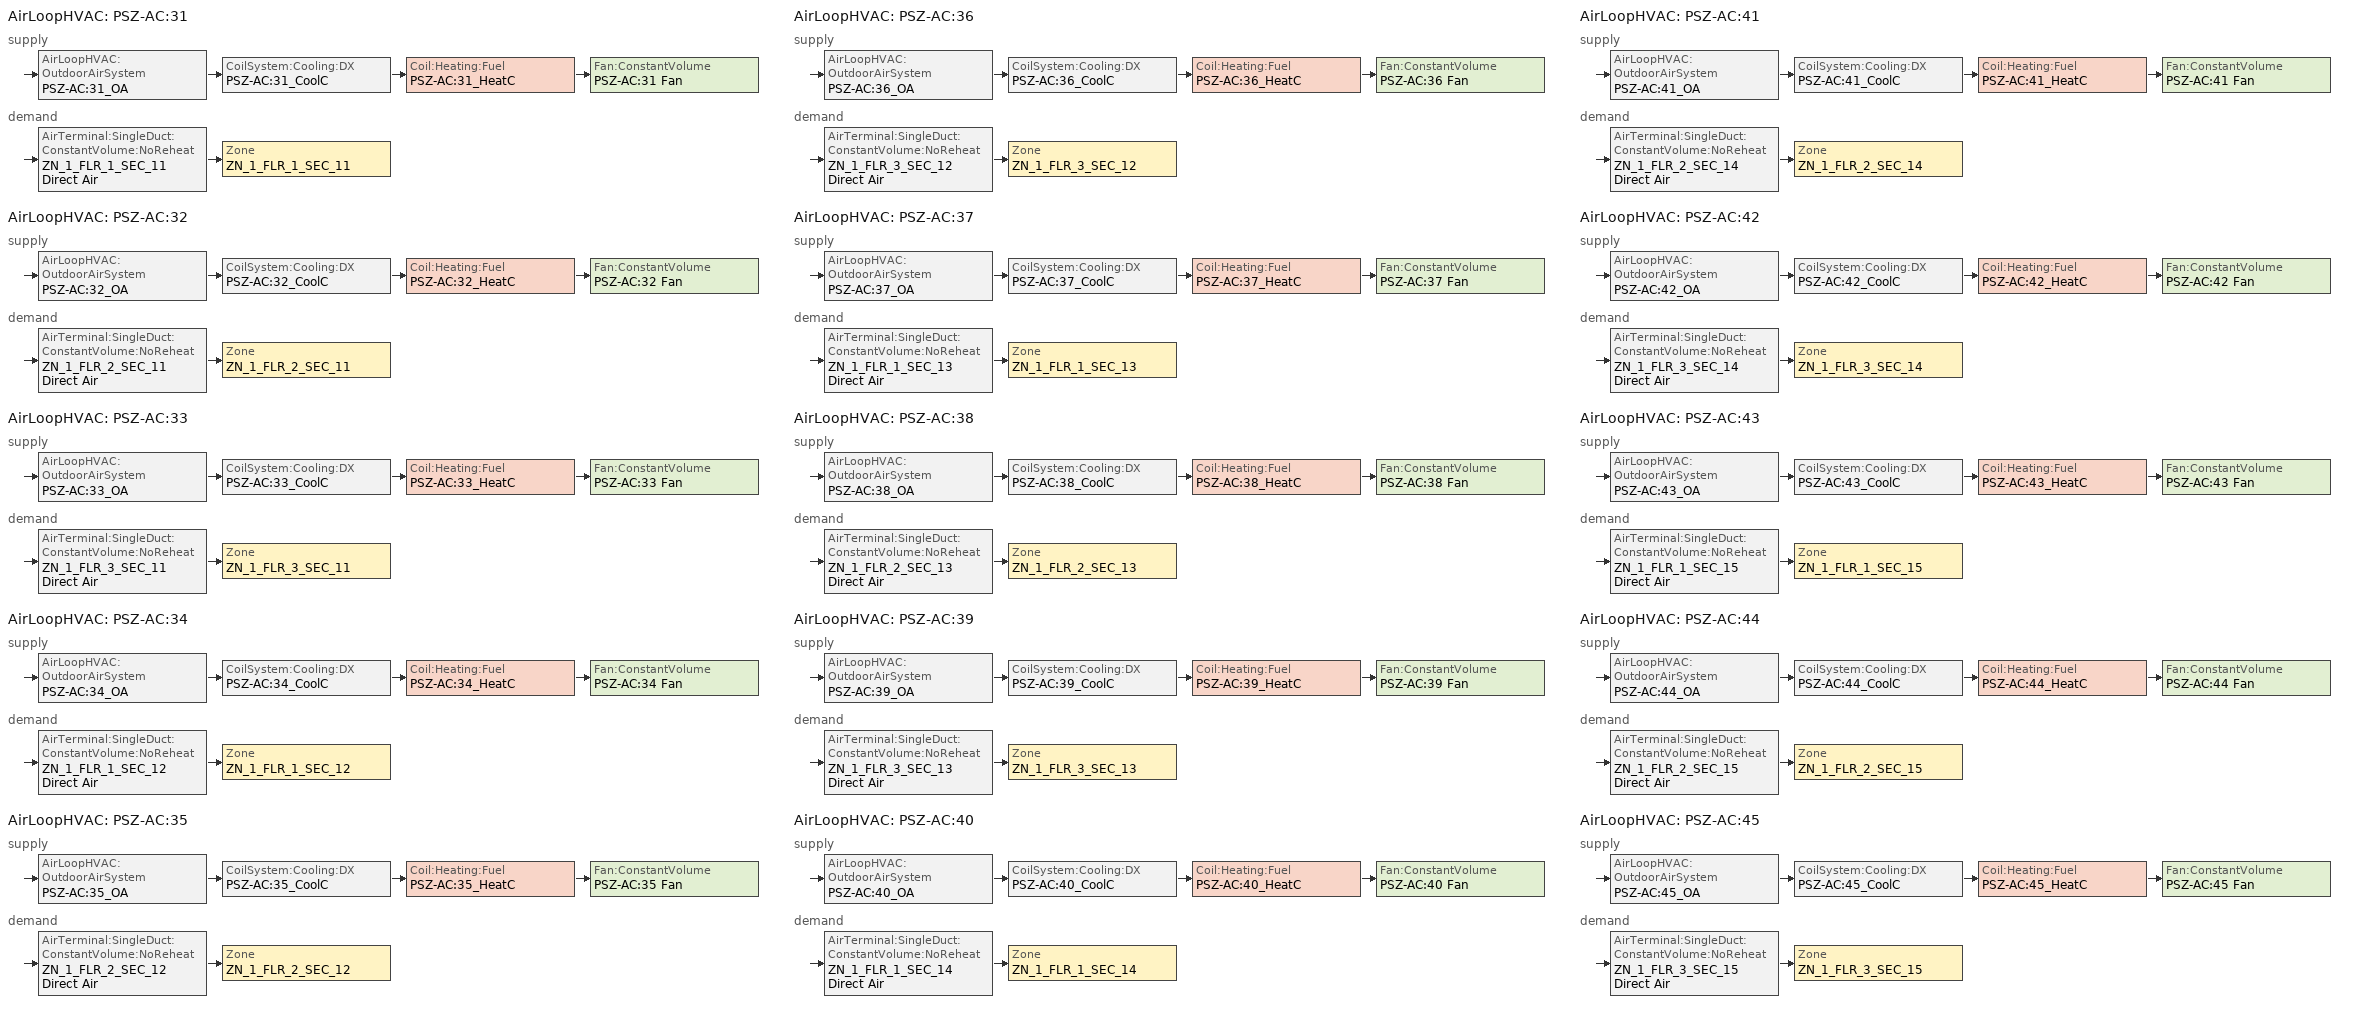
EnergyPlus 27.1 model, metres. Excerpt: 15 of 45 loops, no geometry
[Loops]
AirLoopHVAC 'PSZ-AC:31'
 supply: AirLoopHVAC:OutdoorAirSystem 'PSZ-AC:31_OA' > CoilSystem:Cooling:DX 'PSZ-AC:31_CoolC' > Coil:Heating:Fuel 'PSZ-AC:31_HeatC' > Fan:ConstantVolume 'PSZ-AC:31 Fan'
 demand: AirTerminal:SingleDuct:ConstantVolume:NoReheat 'ZN_1_FLR_1_SEC_11 Direct Air' > Zone 'ZN_1_FLR_1_SEC_11'
AirLoopHVAC 'PSZ-AC:32'
 supply: AirLoopHVAC:OutdoorAirSystem 'PSZ-AC:32_OA' > CoilSystem:Cooling:DX 'PSZ-AC:32_CoolC' > Coil:Heating:Fuel 'PSZ-AC:32_HeatC' > Fan:ConstantVolume 'PSZ-AC:32 Fan'
 demand: AirTerminal:SingleDuct:ConstantVolume:NoReheat 'ZN_1_FLR_2_SEC_11 Direct Air' > Zone 'ZN_1_FLR_2_SEC_11'
AirLoopHVAC 'PSZ-AC:33'
 supply: AirLoopHVAC:OutdoorAirSystem 'PSZ-AC:33_OA' > CoilSystem:Cooling:DX 'PSZ-AC:33_CoolC' > Coil:Heating:Fuel 'PSZ-AC:33_HeatC' > Fan:ConstantVolume 'PSZ-AC:33 Fan'
 demand: AirTerminal:SingleDuct:ConstantVolume:NoReheat 'ZN_1_FLR_3_SEC_11 Direct Air' > Zone 'ZN_1_FLR_3_SEC_11'
AirLoopHVAC 'PSZ-AC:34'
 supply: AirLoopHVAC:OutdoorAirSystem 'PSZ-AC:34_OA' > CoilSystem:Cooling:DX 'PSZ-AC:34_CoolC' > Coil:Heating:Fuel 'PSZ-AC:34_HeatC' > Fan:ConstantVolume 'PSZ-AC:34 Fan'
 demand: AirTerminal:SingleDuct:ConstantVolume:NoReheat 'ZN_1_FLR_1_SEC_12 Direct Air' > Zone 'ZN_1_FLR_1_SEC_12'
AirLoopHVAC 'PSZ-AC:35'
 supply: AirLoopHVAC:OutdoorAirSystem 'PSZ-AC:35_OA' > CoilSystem:Cooling:DX 'PSZ-AC:35_CoolC' > Coil:Heating:Fuel 'PSZ-AC:35_HeatC' > Fan:ConstantVolume 'PSZ-AC:35 Fan'
 demand: AirTerminal:SingleDuct:ConstantVolume:NoReheat 'ZN_1_FLR_2_SEC_12 Direct Air' > Zone 'ZN_1_FLR_2_SEC_12'
AirLoopHVAC 'PSZ-AC:36'
 supply: AirLoopHVAC:OutdoorAirSystem 'PSZ-AC:36_OA' > CoilSystem:Cooling:DX 'PSZ-AC:36_CoolC' > Coil:Heating:Fuel 'PSZ-AC:36_HeatC' > Fan:ConstantVolume 'PSZ-AC:36 Fan'
 demand: AirTerminal:SingleDuct:ConstantVolume:NoReheat 'ZN_1_FLR_3_SEC_12 Direct Air' > Zone 'ZN_1_FLR_3_SEC_12'
AirLoopHVAC 'PSZ-AC:37'
 supply: AirLoopHVAC:OutdoorAirSystem 'PSZ-AC:37_OA' > CoilSystem:Cooling:DX 'PSZ-AC:37_CoolC' > Coil:Heating:Fuel 'PSZ-AC:37_HeatC' > Fan:ConstantVolume 'PSZ-AC:37 Fan'
 demand: AirTerminal:SingleDuct:ConstantVolume:NoReheat 'ZN_1_FLR_1_SEC_13 Direct Air' > Zone 'ZN_1_FLR_1_SEC_13'
AirLoopHVAC 'PSZ-AC:38'
 supply: AirLoopHVAC:OutdoorAirSystem 'PSZ-AC:38_OA' > CoilSystem:Cooling:DX 'PSZ-AC:38_CoolC' > Coil:Heating:Fuel 'PSZ-AC:38_HeatC' > Fan:ConstantVolume 'PSZ-AC:38 Fan'
 demand: AirTerminal:SingleDuct:ConstantVolume:NoReheat 'ZN_1_FLR_2_SEC_13 Direct Air' > Zone 'ZN_1_FLR_2_SEC_13'
AirLoopHVAC 'PSZ-AC:39'
 supply: AirLoopHVAC:OutdoorAirSystem 'PSZ-AC:39_OA' > CoilSystem:Cooling:DX 'PSZ-AC:39_CoolC' > Coil:Heating:Fuel 'PSZ-AC:39_HeatC' > Fan:ConstantVolume 'PSZ-AC:39 Fan'
 demand: AirTerminal:SingleDuct:ConstantVolume:NoReheat 'ZN_1_FLR_3_SEC_13 Direct Air' > Zone 'ZN_1_FLR_3_SEC_13'
AirLoopHVAC 'PSZ-AC:40'
 supply: AirLoopHVAC:OutdoorAirSystem 'PSZ-AC:40_OA' > CoilSystem:Cooling:DX 'PSZ-AC:40_CoolC' > Coil:Heating:Fuel 'PSZ-AC:40_HeatC' > Fan:ConstantVolume 'PSZ-AC:40 Fan'
 demand: AirTerminal:SingleDuct:ConstantVolume:NoReheat 'ZN_1_FLR_1_SEC_14 Direct Air' > Zone 'ZN_1_FLR_1_SEC_14'
AirLoopHVAC 'PSZ-AC:41'
 supply: AirLoopHVAC:OutdoorAirSystem 'PSZ-AC:41_OA' > CoilSystem:Cooling:DX 'PSZ-AC:41_CoolC' > Coil:Heating:Fuel 'PSZ-AC:41_HeatC' > Fan:ConstantVolume 'PSZ-AC:41 Fan'
 demand: AirTerminal:SingleDuct:ConstantVolume:NoReheat 'ZN_1_FLR_2_SEC_14 Direct Air' > Zone 'ZN_1_FLR_2_SEC_14'
AirLoopHVAC 'PSZ-AC:42'
 supply: AirLoopHVAC:OutdoorAirSystem 'PSZ-AC:42_OA' > CoilSystem:Cooling:DX 'PSZ-AC:42_CoolC' > Coil:Heating:Fuel 'PSZ-AC:42_HeatC' > Fan:ConstantVolume 'PSZ-AC:42 Fan'
 demand: AirTerminal:SingleDuct:ConstantVolume:NoReheat 'ZN_1_FLR_3_SEC_14 Direct Air' > Zone 'ZN_1_FLR_3_SEC_14'
AirLoopHVAC 'PSZ-AC:43'
 supply: AirLoopHVAC:OutdoorAirSystem 'PSZ-AC:43_OA' > CoilSystem:Cooling:DX 'PSZ-AC:43_CoolC' > Coil:Heating:Fuel 'PSZ-AC:43_HeatC' > Fan:ConstantVolume 'PSZ-AC:43 Fan'
 demand: AirTerminal:SingleDuct:ConstantVolume:NoReheat 'ZN_1_FLR_1_SEC_15 Direct Air' > Zone 'ZN_1_FLR_1_SEC_15'
AirLoopHVAC 'PSZ-AC:44'
 supply: AirLoopHVAC:OutdoorAirSystem 'PSZ-AC:44_OA' > CoilSystem:Cooling:DX 'PSZ-AC:44_CoolC' > Coil:Heating:Fuel 'PSZ-AC:44_HeatC' > Fan:ConstantVolume 'PSZ-AC:44 Fan'
 demand: AirTerminal:SingleDuct:ConstantVolume:NoReheat 'ZN_1_FLR_2_SEC_15 Direct Air' > Zone 'ZN_1_FLR_2_SEC_15'
AirLoopHVAC 'PSZ-AC:45'
 supply: AirLoopHVAC:OutdoorAirSystem 'PSZ-AC:45_OA' > CoilSystem:Cooling:DX 'PSZ-AC:45_CoolC' > Coil:Heating:Fuel 'PSZ-AC:45_HeatC' > Fan:ConstantVolume 'PSZ-AC:45 Fan'
 demand: AirTerminal:SingleDuct:ConstantVolume:NoReheat 'ZN_1_FLR_3_SEC_15 Direct Air' > Zone 'ZN_1_FLR_3_SEC_15'
[ComponentCost:LineItem]
Name | Line Item Type | Item | Cost per Each {$} | Quantity | Cost per Unit of Output Capacity {$/kW}
Daylighting:ZN_1_FLR_1_SEC_11 | Daylighting:Controls | ZN_1_FLR_1_SEC_11 | 1 | 0
Infiltration:ZN_1_FLR_1_SEC_11 | General | ZN_1_FLR_1_SEC_11 | 1 | 0.0252
People:ZN_1_FLR_1_SEC_11 | General | ZN_1_FLR_1_SEC_11 | 1 | 1.8637
LIGHTING EQUIP:ZN_1_FLR_1_SEC_11 | Lights | ZN_1_FLR_1_SEC_11 |  |  | 1
ELECTRIC EQUIPMENT:ZN_1_FLR_1_SEC_11:MiscPlug | General | ZN_1_FLR_1_SEC_11 | 1 | 0.3746
Daylighting:ZN_1_FLR_2_SEC_11 | Daylighting:Controls | ZN_1_FLR_2_SEC_11 | 1 | 0
Infiltration:ZN_1_FLR_2_SEC_11 | General | ZN_1_FLR_2_SEC_11 | 1 | 0.0252
People:ZN_1_FLR_2_SEC_11 | General | ZN_1_FLR_2_SEC_11 | 1 | 1.8637
LIGHTING EQUIP:ZN_1_FLR_2_SEC_11 | Lights | ZN_1_FLR_2_SEC_11 |  |  | 1
ELECTRIC EQUIPMENT:ZN_1_FLR_2_SEC_11:MiscPlug | General | ZN_1_FLR_2_SEC_11 | 1 | 0.3746
Daylighting:ZN_1_FLR_3_SEC_11 | Daylighting:Controls | ZN_1_FLR_3_SEC_11 | 1 | 0
Infiltration:ZN_1_FLR_3_SEC_11 | General | ZN_1_FLR_3_SEC_11 | 1 | 0.0252
People:ZN_1_FLR_3_SEC_11 | General | ZN_1_FLR_3_SEC_11 | 1 | 1.8637
LIGHTING EQUIP:ZN_1_FLR_3_SEC_11 | Lights | ZN_1_FLR_3_SEC_11 |  |  | 1
ELECTRIC EQUIPMENT:ZN_1_FLR_3_SEC_11:MiscPlug | General | ZN_1_FLR_3_SEC_11 | 1 | 0.3746
Daylighting:ZN_1_FLR_1_SEC_12 | Daylighting:Controls | ZN_1_FLR_1_SEC_12 | 1 | 0
Infiltration:ZN_1_FLR_1_SEC_12 | General | ZN_1_FLR_1_SEC_12 | 1 | 0.0855
People:ZN_1_FLR_1_SEC_12 | General | ZN_1_FLR_1_SEC_12 | 1 | 6.3309
LIGHTING EQUIP:ZN_1_FLR_1_SEC_12 | Lights | ZN_1_FLR_1_SEC_12 |  |  | 1
ELECTRIC EQUIPMENT:ZN_1_FLR_1_SEC_12:MiscPlug | General | ZN_1_FLR_1_SEC_12 | 1 | 1.2727
Daylighting:ZN_1_FLR_2_SEC_12 | Daylighting:Controls | ZN_1_FLR_2_SEC_12 | 1 | 0
Infiltration:ZN_1_FLR_2_SEC_12 | General | ZN_1_FLR_2_SEC_12 | 1 | 0.0855
People:ZN_1_FLR_2_SEC_12 | General | ZN_1_FLR_2_SEC_12 | 1 | 6.3309
LIGHTING EQUIP:ZN_1_FLR_2_SEC_12 | Lights | ZN_1_FLR_2_SEC_12 |  |  | 1
ELECTRIC EQUIPMENT:ZN_1_FLR_2_SEC_12:MiscPlug | General | ZN_1_FLR_2_SEC_12 | 1 | 1.2727
Daylighting:ZN_1_FLR_3_SEC_12 | Daylighting:Controls | ZN_1_FLR_3_SEC_12 | 1 | 0
Infiltration:ZN_1_FLR_3_SEC_12 | General | ZN_1_FLR_3_SEC_12 | 1 | 0.0855
People:ZN_1_FLR_3_SEC_12 | General | ZN_1_FLR_3_SEC_12 | 1 | 6.3309
LIGHTING EQUIP:ZN_1_FLR_3_SEC_12 | Lights | ZN_1_FLR_3_SEC_12 |  |  | 1
ELECTRIC EQUIPMENT:ZN_1_FLR_3_SEC_12:MiscPlug | General | ZN_1_FLR_3_SEC_12 | 1 | 1.2727
Infiltration:ZN_1_FLR_1_SEC_13 | General | ZN_1_FLR_1_SEC_13 | 1 | 0.0954
People:ZN_1_FLR_1_SEC_13 | General | ZN_1_FLR_1_SEC_13 | 1 | 7.0708
LIGHTING EQUIP:ZN_1_FLR_1_SEC_13 | Lights | ZN_1_FLR_1_SEC_13 |  |  | 1
ELECTRIC EQUIPMENT:ZN_1_FLR_1_SEC_13:MiscPlug | General | ZN_1_FLR_1_SEC_13 | 1 | 1.4214
Infiltration:ZN_1_FLR_2_SEC_13 | General | ZN_1_FLR_2_SEC_13 | 1 | 0.0954
People:ZN_1_FLR_2_SEC_13 | General | ZN_1_FLR_2_SEC_13 | 1 | 7.0708
LIGHTING EQUIP:ZN_1_FLR_2_SEC_13 | Lights | ZN_1_FLR_2_SEC_13 |  |  | 1
ELECTRIC EQUIPMENT:ZN_1_FLR_2_SEC_13:MiscPlug | General | ZN_1_FLR_2_SEC_13 | 1 | 1.4214
Infiltration:ZN_1_FLR_3_SEC_13 | General | ZN_1_FLR_3_SEC_13 | 1 | 0.0954
People:ZN_1_FLR_3_SEC_13 | General | ZN_1_FLR_3_SEC_13 | 1 | 7.0708
LIGHTING EQUIP:ZN_1_FLR_3_SEC_13 | Lights | ZN_1_FLR_3_SEC_13 |  |  | 1
ELECTRIC EQUIPMENT:ZN_1_FLR_3_SEC_13:MiscPlug | General | ZN_1_FLR_3_SEC_13 | 1 | 1.4214
Infiltration:ZN_1_FLR_1_SEC_14 | General | ZN_1_FLR_1_SEC_14 | 1 | 0.0087
People:ZN_1_FLR_1_SEC_14 | General | ZN_1_FLR_1_SEC_14 | 1 | 0.6436
LIGHTING EQUIP:ZN_1_FLR_1_SEC_14 | Lights | ZN_1_FLR_1_SEC_14 |  |  | 1
ELECTRIC EQUIPMENT:ZN_1_FLR_1_SEC_14:MiscPlug | General | ZN_1_FLR_1_SEC_14 | 1 | 0.1294
Infiltration:ZN_1_FLR_2_SEC_14 | General | ZN_1_FLR_2_SEC_14 | 1 | 0.0087
People:ZN_1_FLR_2_SEC_14 | General | ZN_1_FLR_2_SEC_14 | 1 | 0.6436
LIGHTING EQUIP:ZN_1_FLR_2_SEC_14 | Lights | ZN_1_FLR_2_SEC_14 |  |  | 1
ELECTRIC EQUIPMENT:ZN_1_FLR_2_SEC_14:MiscPlug | General | ZN_1_FLR_2_SEC_14 | 1 | 0.1294
Infiltration:ZN_1_FLR_3_SEC_14 | General | ZN_1_FLR_3_SEC_14 | 1 | 0.0087
People:ZN_1_FLR_3_SEC_14 | General | ZN_1_FLR_3_SEC_14 | 1 | 0.6436
LIGHTING EQUIP:ZN_1_FLR_3_SEC_14 | Lights | ZN_1_FLR_3_SEC_14 |  |  | 1
ELECTRIC EQUIPMENT:ZN_1_FLR_3_SEC_14:MiscPlug | General | ZN_1_FLR_3_SEC_14 | 1 | 0.1294
Infiltration:ZN_1_FLR_1_SEC_15 | General | ZN_1_FLR_1_SEC_15 | 1 | 0.0954
People:ZN_1_FLR_1_SEC_15 | General | ZN_1_FLR_1_SEC_15 | 1 | 7.0708
LIGHTING EQUIP:ZN_1_FLR_1_SEC_15 | Lights | ZN_1_FLR_1_SEC_15 |  |  | 1
ELECTRIC EQUIPMENT:ZN_1_FLR_1_SEC_15:MiscPlug | General | ZN_1_FLR_1_SEC_15 | 1 | 1.4214
Infiltration:ZN_1_FLR_2_SEC_15 | General | ZN_1_FLR_2_SEC_15 | 1 | 0.0954
People:ZN_1_FLR_2_SEC_15 | General | ZN_1_FLR_2_SEC_15 | 1 | 7.0708
LIGHTING EQUIP:ZN_1_FLR_2_SEC_15 | Lights | ZN_1_FLR_2_SEC_15 |  |  | 1
ELECTRIC EQUIPMENT:ZN_1_FLR_2_SEC_15:MiscPlug | General | ZN_1_FLR_2_SEC_15 | 1 | 1.4214
Infiltration:ZN_1_FLR_3_SEC_15 | General | ZN_1_FLR_3_SEC_15 | 1 | 0.0954
People:ZN_1_FLR_3_SEC_15 | General | ZN_1_FLR_3_SEC_15 | 1 | 7.0708
LIGHTING EQUIP:ZN_1_FLR_3_SEC_15 | Lights | ZN_1_FLR_3_SEC_15 |  |  | 1
ELECTRIC EQUIPMENT:ZN_1_FLR_3_SEC_15:MiscPlug | General | ZN_1_FLR_3_SEC_15 | 1 | 1.4214
[Sizing:Zone] Zone Cooling Design Supply Air Temperature Input Method=SupplyAirTemperature; Zone Cooling Design Supply Air Temperature {C}=14; Zone Heating Design Supply Air Temperature Input Method=SupplyAirTemperature; Zone Heating Design Supply Air Temperature {C}=40; Zone Cooling Design Supply Air Humidity Ratio {kgWater/kgDryAir}=0.0085; Zone Heating Design Supply Air Humidity Ratio {kgWater/kgDryAir}=0.008; Zone Heating Sizing Factor=0; Zone Cooling Sizing Factor=0; Cooling Design Air Flow Method=DesignDay; Cooling Design Air Flow Rate {m3/s}=0; Cooling Minimum Air Flow {m3/s}=0; Cooling Minimum Air Flow Fraction=0; Heating Design Air Flow Method=DesignDay; Heating Design Air Flow Rate {m3/s}=0
Name | Design Specification Outdoor Air Object
ZN_1_FLR_1_SEC_11 | SZ DSOA ZN_1_FLR_1_SEC_11
ZN_1_FLR_2_SEC_11 | SZ DSOA ZN_1_FLR_2_SEC_11
ZN_1_FLR_3_SEC_11 | SZ DSOA ZN_1_FLR_3_SEC_11
ZN_1_FLR_1_SEC_12 | SZ DSOA ZN_1_FLR_1_SEC_12
ZN_1_FLR_2_SEC_12 | SZ DSOA ZN_1_FLR_2_SEC_12
ZN_1_FLR_3_SEC_12 | SZ DSOA ZN_1_FLR_3_SEC_12
ZN_1_FLR_1_SEC_13 | SZ DSOA ZN_1_FLR_1_SEC_13
ZN_1_FLR_2_SEC_13 | SZ DSOA ZN_1_FLR_2_SEC_13
ZN_1_FLR_3_SEC_13 | SZ DSOA ZN_1_FLR_3_SEC_13
ZN_1_FLR_1_SEC_14 | SZ DSOA ZN_1_FLR_1_SEC_14
ZN_1_FLR_2_SEC_14 | SZ DSOA ZN_1_FLR_2_SEC_14
ZN_1_FLR_3_SEC_14 | SZ DSOA ZN_1_FLR_3_SEC_14
ZN_1_FLR_1_SEC_15 | SZ DSOA ZN_1_FLR_1_SEC_15
ZN_1_FLR_2_SEC_15 | SZ DSOA ZN_1_FLR_2_SEC_15
ZN_1_FLR_3_SEC_15 | SZ DSOA ZN_1_FLR_3_SEC_15
[DesignSpecification:OutdoorAir] Outdoor Air Method=Flow/Zone; Outdoor Air Flow per Zone Floor Area {m3/s-m2}=0
Name | Outdoor Air Flow per Zone {m3/s}
SZ DSOA ZN_1_FLR_1_SEC_11; SZ DSOA ZN_1_FLR_2_SEC_11; SZ DSOA ZN_1_FLR_3_SEC_11 | 0.0186979
SZ DSOA ZN_1_FLR_1_SEC_12; SZ DSOA ZN_1_FLR_2_SEC_12; SZ DSOA ZN_1_FLR_3_SEC_12 | 0.0635154
SZ DSOA ZN_1_FLR_1_SEC_13; SZ DSOA ZN_1_FLR_2_SEC_13; SZ DSOA ZN_1_FLR_3_SEC_13; SZ DSOA ZN_1_FLR_1_SEC_15; SZ DSOA ZN_1_FLR_2_SEC_15; SZ DSOA ZN_1_FLR_3_SEC_15 | 0.070939
SZ DSOA ZN_1_FLR_1_SEC_14; SZ DSOA ZN_1_FLR_2_SEC_14; SZ DSOA ZN_1_FLR_3_SEC_14 | 0.00645702
[ZoneControl:Thermostat] Control Type Schedule=Dual Zone Control Type Sched
Name | Zone or ZoneList | Control 1
ZN_1_FLR_1_SEC_11 Thermostat | ZN_1_FLR_1_SEC_11 | ZN_1_FLR_1_SEC_11 DualSPSched
ZN_1_FLR_2_SEC_11 Thermostat | ZN_1_FLR_2_SEC_11 | ZN_1_FLR_2_SEC_11 DualSPSched
ZN_1_FLR_3_SEC_11 Thermostat | ZN_1_FLR_3_SEC_11 | ZN_1_FLR_3_SEC_11 DualSPSched
ZN_1_FLR_1_SEC_12 Thermostat | ZN_1_FLR_1_SEC_12 | ZN_1_FLR_1_SEC_12 DualSPSched
ZN_1_FLR_2_SEC_12 Thermostat | ZN_1_FLR_2_SEC_12 | ZN_1_FLR_2_SEC_12 DualSPSched
ZN_1_FLR_3_SEC_12 Thermostat | ZN_1_FLR_3_SEC_12 | ZN_1_FLR_3_SEC_12 DualSPSched
ZN_1_FLR_1_SEC_13 Thermostat | ZN_1_FLR_1_SEC_13 | ZN_1_FLR_1_SEC_13 DualSPSched
ZN_1_FLR_2_SEC_13 Thermostat | ZN_1_FLR_2_SEC_13 | ZN_1_FLR_2_SEC_13 DualSPSched
ZN_1_FLR_3_SEC_13 Thermostat | ZN_1_FLR_3_SEC_13 | ZN_1_FLR_3_SEC_13 DualSPSched
ZN_1_FLR_1_SEC_14 Thermostat | ZN_1_FLR_1_SEC_14 | ZN_1_FLR_1_SEC_14 DualSPSched
ZN_1_FLR_2_SEC_14 Thermostat | ZN_1_FLR_2_SEC_14 | ZN_1_FLR_2_SEC_14 DualSPSched
ZN_1_FLR_3_SEC_14 Thermostat | ZN_1_FLR_3_SEC_14 | ZN_1_FLR_3_SEC_14 DualSPSched
ZN_1_FLR_1_SEC_15 Thermostat | ZN_1_FLR_1_SEC_15 | ZN_1_FLR_1_SEC_15 DualSPSched
ZN_1_FLR_2_SEC_15 Thermostat | ZN_1_FLR_2_SEC_15 | ZN_1_FLR_2_SEC_15 DualSPSched
ZN_1_FLR_3_SEC_15 Thermostat | ZN_1_FLR_3_SEC_15 | ZN_1_FLR_3_SEC_15 DualSPSched
[ThermostatSetpoint:DualSetpoint] Heating Setpoint Temperature Schedule=HtgSetP_Sch; Cooling Setpoint Temperature Schedule=ClgSetP_Sch
ZN_1_FLR_1_SEC_11 DualSPSched; ZN_1_FLR_2_SEC_11 DualSPSched; ZN_1_FLR_3_SEC_11 DualSPSched; ZN_1_FLR_1_SEC_12 DualSPSched; ZN_1_FLR_2_SEC_12 DualSPSched; ZN_1_FLR_3_SEC_12 DualSPSched; ZN_1_FLR_1_SEC_13 DualSPSched; ZN_1_FLR_2_SEC_13 DualSPSched; ZN_1_FLR_3_SEC_13 DualSPSched; ZN_1_FLR_1_SEC_14 DualSPSched; ZN_1_FLR_2_SEC_14 DualSPSched; ZN_1_FLR_3_SEC_14 DualSPSched; ZN_1_FLR_1_SEC_15 DualSPSched; ZN_1_FLR_2_SEC_15 DualSPSched; ZN_1_FLR_3_SEC_15 DualSPSched
[Zone equipment]
ZN_1_FLR_1_SEC_11: ZN_1_FLR_1_SEC_11 Direct Air
ZN_1_FLR_2_SEC_11: ZN_1_FLR_2_SEC_11 Direct Air
ZN_1_FLR_3_SEC_11: ZN_1_FLR_3_SEC_11 Direct Air
ZN_1_FLR_1_SEC_12: ZN_1_FLR_1_SEC_12 Direct Air
ZN_1_FLR_2_SEC_12: ZN_1_FLR_2_SEC_12 Direct Air
ZN_1_FLR_3_SEC_12: ZN_1_FLR_3_SEC_12 Direct Air
ZN_1_FLR_1_SEC_13: ZN_1_FLR_1_SEC_13 Direct Air
ZN_1_FLR_2_SEC_13: ZN_1_FLR_2_SEC_13 Direct Air
ZN_1_FLR_3_SEC_13: ZN_1_FLR_3_SEC_13 Direct Air
ZN_1_FLR_1_SEC_14: ZN_1_FLR_1_SEC_14 Direct Air
ZN_1_FLR_2_SEC_14: ZN_1_FLR_2_SEC_14 Direct Air
ZN_1_FLR_3_SEC_14: ZN_1_FLR_3_SEC_14 Direct Air
ZN_1_FLR_1_SEC_15: ZN_1_FLR_1_SEC_15 Direct Air
ZN_1_FLR_2_SEC_15: ZN_1_FLR_2_SEC_15 Direct Air
ZN_1_FLR_3_SEC_15: ZN_1_FLR_3_SEC_15 Direct Air
[AirTerminal:SingleDuct:ConstantVolume:NoReheat] Availability Schedule=ALWAYS_ON; Maximum Air Flow Rate {m3/s}=AUTOSIZE
ZN_1_FLR_1_SEC_11 Direct Air; ZN_1_FLR_2_SEC_11 Direct Air; ZN_1_FLR_3_SEC_11 Direct Air; ZN_1_FLR_1_SEC_12 Direct Air; ZN_1_FLR_2_SEC_12 Direct Air; ZN_1_FLR_3_SEC_12 Direct Air; ZN_1_FLR_1_SEC_13 Direct Air; ZN_1_FLR_2_SEC_13 Direct Air; ZN_1_FLR_3_SEC_13 Direct Air; ZN_1_FLR_1_SEC_14 Direct Air; ZN_1_FLR_2_SEC_14 Direct Air; ZN_1_FLR_3_SEC_14 Direct Air; ZN_1_FLR_1_SEC_15 Direct Air; ZN_1_FLR_2_SEC_15 Direct Air; ZN_1_FLR_3_SEC_15 Direct Air
[SetpointManager:SingleZone:Reheat] Control Variable=Temperature; Minimum Supply Air Temperature {C}=13; Maximum Supply Air Temperature {C}=40
Name | Control Zone | Setpoint Node or NodeList
SupAirTemp MngrZN_1_FLR_1_SEC_11 | ZN_1_FLR_1_SEC_11 | PSZ-AC:31 Supply Equipment Outlet Node
SupAirTemp MngrZN_1_FLR_2_SEC_11 | ZN_1_FLR_2_SEC_11 | PSZ-AC:32 Supply Equipment Outlet Node
SupAirTemp MngrZN_1_FLR_3_SEC_11 | ZN_1_FLR_3_SEC_11 | PSZ-AC:33 Supply Equipment Outlet Node
SupAirTemp MngrZN_1_FLR_1_SEC_12 | ZN_1_FLR_1_SEC_12 | PSZ-AC:34 Supply Equipment Outlet Node
SupAirTemp MngrZN_1_FLR_2_SEC_12 | ZN_1_FLR_2_SEC_12 | PSZ-AC:35 Supply Equipment Outlet Node
SupAirTemp MngrZN_1_FLR_3_SEC_12 | ZN_1_FLR_3_SEC_12 | PSZ-AC:36 Supply Equipment Outlet Node
SupAirTemp MngrZN_1_FLR_1_SEC_13 | ZN_1_FLR_1_SEC_13 | PSZ-AC:37 Supply Equipment Outlet Node
SupAirTemp MngrZN_1_FLR_2_SEC_13 | ZN_1_FLR_2_SEC_13 | PSZ-AC:38 Supply Equipment Outlet Node
SupAirTemp MngrZN_1_FLR_3_SEC_13 | ZN_1_FLR_3_SEC_13 | PSZ-AC:39 Supply Equipment Outlet Node
SupAirTemp MngrZN_1_FLR_1_SEC_14 | ZN_1_FLR_1_SEC_14 | PSZ-AC:40 Supply Equipment Outlet Node
SupAirTemp MngrZN_1_FLR_2_SEC_14 | ZN_1_FLR_2_SEC_14 | PSZ-AC:41 Supply Equipment Outlet Node
SupAirTemp MngrZN_1_FLR_3_SEC_14 | ZN_1_FLR_3_SEC_14 | PSZ-AC:42 Supply Equipment Outlet Node
SupAirTemp MngrZN_1_FLR_1_SEC_15 | ZN_1_FLR_1_SEC_15 | PSZ-AC:43 Supply Equipment Outlet Node
SupAirTemp MngrZN_1_FLR_2_SEC_15 | ZN_1_FLR_2_SEC_15 | PSZ-AC:44 Supply Equipment Outlet Node
SupAirTemp MngrZN_1_FLR_3_SEC_15 | ZN_1_FLR_3_SEC_15 | PSZ-AC:45 Supply Equipment Outlet Node
[AirLoopHVAC] Design Supply Air Flow Rate {m3/s}=AUTOSIZE
PSZ-AC:31; PSZ-AC:32; PSZ-AC:33; PSZ-AC:34; PSZ-AC:35; PSZ-AC:36; PSZ-AC:37; PSZ-AC:38; PSZ-AC:39; PSZ-AC:40; PSZ-AC:41; PSZ-AC:42; PSZ-AC:43; PSZ-AC:44; PSZ-AC:45
[SetpointManager:MixedAir] Control Variable=Temperature
Name | Setpoint Node or NodeList
PSZ-AC:31_CoolC SAT Manager | PSZ-AC:31_CoolC-PSZ-AC:31_HeatCNode
PSZ-AC:31_HeatC MixedAir Manager | PSZ-AC:31_HeatC-PSZ-AC:31 FanNode
PSZ-AC:31_OAMixed Air Temp Manager | PSZ-AC:31_OA-PSZ-AC:31_CoolCNode
PSZ-AC:32_CoolC SAT Manager | PSZ-AC:32_CoolC-PSZ-AC:32_HeatCNode
PSZ-AC:32_HeatC MixedAir Manager | PSZ-AC:32_HeatC-PSZ-AC:32 FanNode
PSZ-AC:32_OAMixed Air Temp Manager | PSZ-AC:32_OA-PSZ-AC:32_CoolCNode
PSZ-AC:33_CoolC SAT Manager | PSZ-AC:33_CoolC-PSZ-AC:33_HeatCNode
PSZ-AC:33_HeatC MixedAir Manager | PSZ-AC:33_HeatC-PSZ-AC:33 FanNode
PSZ-AC:33_OAMixed Air Temp Manager | PSZ-AC:33_OA-PSZ-AC:33_CoolCNode
PSZ-AC:34_CoolC SAT Manager | PSZ-AC:34_CoolC-PSZ-AC:34_HeatCNode
PSZ-AC:34_HeatC MixedAir Manager | PSZ-AC:34_HeatC-PSZ-AC:34 FanNode
PSZ-AC:34_OAMixed Air Temp Manager | PSZ-AC:34_OA-PSZ-AC:34_CoolCNode
PSZ-AC:35_CoolC SAT Manager | PSZ-AC:35_CoolC-PSZ-AC:35_HeatCNode
PSZ-AC:35_HeatC MixedAir Manager | PSZ-AC:35_HeatC-PSZ-AC:35 FanNode
PSZ-AC:35_OAMixed Air Temp Manager | PSZ-AC:35_OA-PSZ-AC:35_CoolCNode
PSZ-AC:36_CoolC SAT Manager | PSZ-AC:36_CoolC-PSZ-AC:36_HeatCNode
PSZ-AC:36_HeatC MixedAir Manager | PSZ-AC:36_HeatC-PSZ-AC:36 FanNode
PSZ-AC:36_OAMixed Air Temp Manager | PSZ-AC:36_OA-PSZ-AC:36_CoolCNode
PSZ-AC:37_CoolC SAT Manager | PSZ-AC:37_CoolC-PSZ-AC:37_HeatCNode
PSZ-AC:37_HeatC MixedAir Manager | PSZ-AC:37_HeatC-PSZ-AC:37 FanNode
PSZ-AC:37_OAMixed Air Temp Manager | PSZ-AC:37_OA-PSZ-AC:37_CoolCNode
PSZ-AC:38_CoolC SAT Manager | PSZ-AC:38_CoolC-PSZ-AC:38_HeatCNode
PSZ-AC:38_HeatC MixedAir Manager | PSZ-AC:38_HeatC-PSZ-AC:38 FanNode
PSZ-AC:38_OAMixed Air Temp Manager | PSZ-AC:38_OA-PSZ-AC:38_CoolCNode
PSZ-AC:39_CoolC SAT Manager | PSZ-AC:39_CoolC-PSZ-AC:39_HeatCNode
PSZ-AC:39_HeatC MixedAir Manager | PSZ-AC:39_HeatC-PSZ-AC:39 FanNode
PSZ-AC:39_OAMixed Air Temp Manager | PSZ-AC:39_OA-PSZ-AC:39_CoolCNode
PSZ-AC:40_CoolC SAT Manager | PSZ-AC:40_CoolC-PSZ-AC:40_HeatCNode
PSZ-AC:40_HeatC MixedAir Manager | PSZ-AC:40_HeatC-PSZ-AC:40 FanNode
PSZ-AC:40_OAMixed Air Temp Manager | PSZ-AC:40_OA-PSZ-AC:40_CoolCNode
PSZ-AC:41_CoolC SAT Manager | PSZ-AC:41_CoolC-PSZ-AC:41_HeatCNode
PSZ-AC:41_HeatC MixedAir Manager | PSZ-AC:41_HeatC-PSZ-AC:41 FanNode
PSZ-AC:41_OAMixed Air Temp Manager | PSZ-AC:41_OA-PSZ-AC:41_CoolCNode
PSZ-AC:42_CoolC SAT Manager | PSZ-AC:42_CoolC-PSZ-AC:42_HeatCNode
PSZ-AC:42_HeatC MixedAir Manager | PSZ-AC:42_HeatC-PSZ-AC:42 FanNode
PSZ-AC:42_OAMixed Air Temp Manager | PSZ-AC:42_OA-PSZ-AC:42_CoolCNode
PSZ-AC:43_CoolC SAT Manager | PSZ-AC:43_CoolC-PSZ-AC:43_HeatCNode
PSZ-AC:43_HeatC MixedAir Manager | PSZ-AC:43_HeatC-PSZ-AC:43 FanNode
PSZ-AC:43_OAMixed Air Temp Manager | PSZ-AC:43_OA-PSZ-AC:43_CoolCNode
PSZ-AC:44_CoolC SAT Manager | PSZ-AC:44_CoolC-PSZ-AC:44_HeatCNode
PSZ-AC:44_HeatC MixedAir Manager | PSZ-AC:44_HeatC-PSZ-AC:44 FanNode
PSZ-AC:44_OAMixed Air Temp Manager | PSZ-AC:44_OA-PSZ-AC:44_CoolCNode
PSZ-AC:45_CoolC SAT Manager | PSZ-AC:45_CoolC-PSZ-AC:45_HeatCNode
PSZ-AC:45_HeatC MixedAir Manager | PSZ-AC:45_HeatC-PSZ-AC:45 FanNode
PSZ-AC:45_OAMixed Air Temp Manager | PSZ-AC:45_OA-PSZ-AC:45_CoolCNode
[Sizing:System] Type of Load to Size On=Sensible; Design Outdoor Air Flow Rate {m3/s}=AUTOSIZE; Central Heating Maximum System Air Flow Ratio=1; Preheat Design Temperature {C}=7; Preheat Design Humidity Ratio {kgWater/kgDryAir}=0.008; Precool Design Temperature {C}=12.8; Precool Design Humidity Ratio {kgWater/kgDryAir}=0.008; Central Cooling Design Supply Air Temperature {C}=12.8; Central Heating Design Supply Air Temperature {C}=40; Type of Zone Sum to Use=NonCoincident; 100% Outdoor Air in Cooling=No; 100% Outdoor Air in Heating=No; Central Cooling Design Supply Air Humidity Ratio {kgWater/kgDryAir}=0.0085; Central Heating Design Supply Air Humidity Ratio {kgWater/kgDryAir}=0.008; Cooling Supply Air Flow Rate Method=DesignDay; Cooling Supply Air Flow Rate {m3/s}=0; Heating Supply Air Flow Rate Method=DesignDay; Heating Supply Air Flow Rate {m3/s}=0; System Outdoor Air Method=ZoneSum; Zone Maximum Outdoor Air Fraction=1; Cooling Design Capacity Method=CoolingDesignCapacity; Cooling Design Capacity {W}=autosize; Heating Design Capacity Method=HeatingDesignCapacity; Heating Design Capacity {W}=autosize; Central Cooling Capacity Control Method=OnOff
PSZ-AC:31; PSZ-AC:32; PSZ-AC:33; PSZ-AC:34; PSZ-AC:35; PSZ-AC:36; PSZ-AC:37; PSZ-AC:38; PSZ-AC:39; PSZ-AC:40; PSZ-AC:41; PSZ-AC:42; PSZ-AC:43; PSZ-AC:44; PSZ-AC:45
[Controller:OutdoorAir] Minimum Outdoor Air Flow Rate {m3/s}=AUTOSIZE; Maximum Outdoor Air Flow Rate {m3/s}=AUTOSIZE; Economizer Control Type=FixedDryBulb; Economizer Control Action Type=ModulateFlow; Economizer Maximum Limit Dry-Bulb Temperature {C}=19; Economizer Maximum Limit Enthalpy {J/kg}=32000; Economizer Minimum Limit Dry-Bulb Temperature {C}=0; Lockout Type=NoLockout; Minimum Limit Type=FixedMinimum; Minimum Outdoor Air Schedule=MinOA_MotorizedDamper_Sched
PSZ-AC:31_OA_Controller; PSZ-AC:32_OA_Controller; PSZ-AC:33_OA_Controller; PSZ-AC:34_OA_Controller; PSZ-AC:35_OA_Controller; PSZ-AC:36_OA_Controller; PSZ-AC:37_OA_Controller; PSZ-AC:38_OA_Controller; PSZ-AC:39_OA_Controller; PSZ-AC:40_OA_Controller; PSZ-AC:41_OA_Controller; PSZ-AC:42_OA_Controller; PSZ-AC:43_OA_Controller; PSZ-AC:44_OA_Controller; PSZ-AC:45_OA_Controller
[CoilSystem:Cooling:DX] Availability Schedule=ALWAYS_ON
Name | Cooling Coil
PSZ-AC:31_CoolC | PSZ-AC:31_CoolC DXCoil
PSZ-AC:32_CoolC | PSZ-AC:32_CoolC DXCoil
PSZ-AC:33_CoolC | PSZ-AC:33_CoolC DXCoil
PSZ-AC:34_CoolC | PSZ-AC:34_CoolC DXCoil
PSZ-AC:35_CoolC | PSZ-AC:35_CoolC DXCoil
PSZ-AC:36_CoolC | PSZ-AC:36_CoolC DXCoil
PSZ-AC:37_CoolC | PSZ-AC:37_CoolC DXCoil
PSZ-AC:38_CoolC | PSZ-AC:38_CoolC DXCoil
PSZ-AC:39_CoolC | PSZ-AC:39_CoolC DXCoil
PSZ-AC:40_CoolC | PSZ-AC:40_CoolC DXCoil
PSZ-AC:41_CoolC | PSZ-AC:41_CoolC DXCoil
PSZ-AC:42_CoolC | PSZ-AC:42_CoolC DXCoil
PSZ-AC:43_CoolC | PSZ-AC:43_CoolC DXCoil
PSZ-AC:44_CoolC | PSZ-AC:44_CoolC DXCoil
PSZ-AC:45_CoolC | PSZ-AC:45_CoolC DXCoil
[Coil:Cooling:DX:SingleSpeed] Availability Schedule=ALWAYS_ON; Gross Rated Total Cooling Capacity {W}=AUTOSIZE; Gross Rated Sensible Heat Ratio=AUTOSIZE; Gross Rated Cooling COP {W/W}=3; Rated Air Flow Rate {m3/s}=AUTOSIZE; 2023 Rated Evaporator Fan Power Per Volume Flow Rate {W/(m3/s)}=934.4
Name | Total Cooling Capacity Function of Temperature Curve | Total Cooling Capacity Function of Flow Fraction Curve | Energy Input Ratio Function of Temperature Curve | Energy Input Ratio Function of Flow Fraction Curve | Part Load Fraction Correlation Curve
PSZ-AC:31_CoolC DXCoil | PSZ-AC:31_CoolCCarrier48TM014_12tons_CapFT | PSZ-AC:31_CoolCCarrier48TM014_12tons_FFF | PSZ-AC:31_CoolCCarrier48TM014_12tons_EIRFT | PSZ-AC:31_CoolCCarrier48TM014_12tons_EIRFFF | PSZ-AC:31_CoolCIEA_HVAC_BESTEST_9ton-PLR
PSZ-AC:32_CoolC DXCoil | PSZ-AC:32_CoolCCarrier48TM014_12tons_CapFT | PSZ-AC:32_CoolCCarrier48TM014_12tons_FFF | PSZ-AC:32_CoolCCarrier48TM014_12tons_EIRFT | PSZ-AC:32_CoolCCarrier48TM014_12tons_EIRFFF | PSZ-AC:32_CoolCIEA_HVAC_BESTEST_9ton-PLR
PSZ-AC:33_CoolC DXCoil | PSZ-AC:33_CoolCCarrier48TM014_12tons_CapFT | PSZ-AC:33_CoolCCarrier48TM014_12tons_FFF | PSZ-AC:33_CoolCCarrier48TM014_12tons_EIRFT | PSZ-AC:33_CoolCCarrier48TM014_12tons_EIRFFF | PSZ-AC:33_CoolCIEA_HVAC_BESTEST_9ton-PLR
PSZ-AC:34_CoolC DXCoil | PSZ-AC:34_CoolCCarrier48TM014_12tons_CapFT | PSZ-AC:34_CoolCCarrier48TM014_12tons_FFF | PSZ-AC:34_CoolCCarrier48TM014_12tons_EIRFT | PSZ-AC:34_CoolCCarrier48TM014_12tons_EIRFFF | PSZ-AC:34_CoolCIEA_HVAC_BESTEST_9ton-PLR
PSZ-AC:35_CoolC DXCoil | PSZ-AC:35_CoolCCarrier48TM014_12tons_CapFT | PSZ-AC:35_CoolCCarrier48TM014_12tons_FFF | PSZ-AC:35_CoolCCarrier48TM014_12tons_EIRFT | PSZ-AC:35_CoolCCarrier48TM014_12tons_EIRFFF | PSZ-AC:35_CoolCIEA_HVAC_BESTEST_9ton-PLR
PSZ-AC:36_CoolC DXCoil | PSZ-AC:36_CoolCCarrier48TM014_12tons_CapFT | PSZ-AC:36_CoolCCarrier48TM014_12tons_FFF | PSZ-AC:36_CoolCCarrier48TM014_12tons_EIRFT | PSZ-AC:36_CoolCCarrier48TM014_12tons_EIRFFF | PSZ-AC:36_CoolCIEA_HVAC_BESTEST_9ton-PLR
PSZ-AC:37_CoolC DXCoil | PSZ-AC:37_CoolCCarrier48TM014_12tons_CapFT | PSZ-AC:37_CoolCCarrier48TM014_12tons_FFF | PSZ-AC:37_CoolCCarrier48TM014_12tons_EIRFT | PSZ-AC:37_CoolCCarrier48TM014_12tons_EIRFFF | PSZ-AC:37_CoolCIEA_HVAC_BESTEST_9ton-PLR
PSZ-AC:38_CoolC DXCoil | PSZ-AC:38_CoolCCarrier48TM014_12tons_CapFT | PSZ-AC:38_CoolCCarrier48TM014_12tons_FFF | PSZ-AC:38_CoolCCarrier48TM014_12tons_EIRFT | PSZ-AC:38_CoolCCarrier48TM014_12tons_EIRFFF | PSZ-AC:38_CoolCIEA_HVAC_BESTEST_9ton-PLR
PSZ-AC:39_CoolC DXCoil | PSZ-AC:39_CoolCCarrier48TM014_12tons_CapFT | PSZ-AC:39_CoolCCarrier48TM014_12tons_FFF | PSZ-AC:39_CoolCCarrier48TM014_12tons_EIRFT | PSZ-AC:39_CoolCCarrier48TM014_12tons_EIRFFF | PSZ-AC:39_CoolCIEA_HVAC_BESTEST_9ton-PLR
PSZ-AC:40_CoolC DXCoil | PSZ-AC:40_CoolCCarrier48TM014_12tons_CapFT | PSZ-AC:40_CoolCCarrier48TM014_12tons_FFF | PSZ-AC:40_CoolCCarrier48TM014_12tons_EIRFT | PSZ-AC:40_CoolCCarrier48TM014_12tons_EIRFFF | PSZ-AC:40_CoolCIEA_HVAC_BESTEST_9ton-PLR
PSZ-AC:41_CoolC DXCoil | PSZ-AC:41_CoolCCarrier48TM014_12tons_CapFT | PSZ-AC:41_CoolCCarrier48TM014_12tons_FFF | PSZ-AC:41_CoolCCarrier48TM014_12tons_EIRFT | PSZ-AC:41_CoolCCarrier48TM014_12tons_EIRFFF | PSZ-AC:41_CoolCIEA_HVAC_BESTEST_9ton-PLR
PSZ-AC:42_CoolC DXCoil | PSZ-AC:42_CoolCCarrier48TM014_12tons_CapFT | PSZ-AC:42_CoolCCarrier48TM014_12tons_FFF | PSZ-AC:42_CoolCCarrier48TM014_12tons_EIRFT | PSZ-AC:42_CoolCCarrier48TM014_12tons_EIRFFF | PSZ-AC:42_CoolCIEA_HVAC_BESTEST_9ton-PLR
PSZ-AC:43_CoolC DXCoil | PSZ-AC:43_CoolCCarrier48TM014_12tons_CapFT | PSZ-AC:43_CoolCCarrier48TM014_12tons_FFF | PSZ-AC:43_CoolCCarrier48TM014_12tons_EIRFT | PSZ-AC:43_CoolCCarrier48TM014_12tons_EIRFFF | PSZ-AC:43_CoolCIEA_HVAC_BESTEST_9ton-PLR
PSZ-AC:44_CoolC DXCoil | PSZ-AC:44_CoolCCarrier48TM014_12tons_CapFT | PSZ-AC:44_CoolCCarrier48TM014_12tons_FFF | PSZ-AC:44_CoolCCarrier48TM014_12tons_EIRFT | PSZ-AC:44_CoolCCarrier48TM014_12tons_EIRFFF | PSZ-AC:44_CoolCIEA_HVAC_BESTEST_9ton-PLR
PSZ-AC:45_CoolC DXCoil | PSZ-AC:45_CoolCCarrier48TM014_12tons_CapFT | PSZ-AC:45_CoolCCarrier48TM014_12tons_FFF | PSZ-AC:45_CoolCCarrier48TM014_12tons_EIRFT | PSZ-AC:45_CoolCCarrier48TM014_12tons_EIRFFF | PSZ-AC:45_CoolCIEA_HVAC_BESTEST_9ton-PLR
[Coil:Heating:Fuel] Availability Schedule=ALWAYS_ON; Fuel Type=NaturalGas; Burner Efficiency=0.8; Nominal Capacity {W}=AUTOSIZE
PSZ-AC:31_HeatC; PSZ-AC:32_HeatC; PSZ-AC:33_HeatC; PSZ-AC:34_HeatC; PSZ-AC:35_HeatC; PSZ-AC:36_HeatC; PSZ-AC:37_HeatC; PSZ-AC:38_HeatC; PSZ-AC:39_HeatC; PSZ-AC:40_HeatC; PSZ-AC:41_HeatC; PSZ-AC:42_HeatC; PSZ-AC:43_HeatC; PSZ-AC:44_HeatC; PSZ-AC:45_HeatC
[Fan:ConstantVolume] Availability Schedule=HVACOperationSchd; Fan Total Efficiency=0.6; Pressure Rise {Pa}=497.82; Maximum Flow Rate {m3/s}=AUTOSIZE; Motor Efficiency=0.85; Motor In Airstream Fraction=1
PSZ-AC:31 Fan; PSZ-AC:32 Fan; PSZ-AC:33 Fan; PSZ-AC:34 Fan; PSZ-AC:35 Fan; PSZ-AC:36 Fan; PSZ-AC:37 Fan; PSZ-AC:38 Fan; PSZ-AC:39 Fan; PSZ-AC:40 Fan; PSZ-AC:41 Fan; PSZ-AC:42 Fan; PSZ-AC:43 Fan; PSZ-AC:44 Fan; PSZ-AC:45 Fan
[Schedule:Compact]
ALWAYS_ON: Through: 12/31, For: AllDays, Until: 24:00, 1
HVACOperationSchd: Through: 12/31, For: Weekdays SummerDesignDay, Until: 06:00, 0, Until: 22:00, 1, Until: 24:00, 0, For: Saturday WinterDesignDay, Until: 06:00, 0, Until: 18:00, 1, Until: 24:00, 0, For: Sunday Holidays AllOtherDays, Until: 24:00, 0
HTGSETP_SCH: Through: 12/31, For: Weekdays WinterDesignDay, Until: 06:00, 13, Until: 19:00, 21, Until: 24:00, 13, For SummerDesignDay, Until: 24:00, 13, For: Saturday, Until: 06:00, 13, Until: 13:00, 21, Until: 24:00, 13, For: Sunday Holidays AllOtherDays, Until: 24:00, 13
CLGSETP_SCH: Through: 12/31, For: Weekdays SummerDesignDay, Until: 06:00, 33, Until: 22:00, 24, Until: 24:00, 33, For: Saturday, Until: 06:00, 33, Until: 18:00, 24, Until: 24:00, 33, For WinterDesignDay, Until: 24:00, 33, For: Sunday Holidays AllOtherDays, Until: 24:00, 33
MinOA_MotorizedDamper_Sched: Through: 12/31, For: Weekdays SummerDesignDay, Until: 07:00, 0, Until: 22:00, 1, Until: 24:00, 0, For: Saturday WinterDesignDay, Until: 07:00, 0, Until: 18:00, 1, Until: 24:00, 0, For: Sunday Holidays AllOtherDays, Until: 24:00, 0
Dual Zone Control Type Sched: Through: 12/31, For: AllDays, Until: 24:00, 4
[Curve:Biquadratic] Minimum Value of x=16.5556; Maximum Value of x=22.1111; Minimum Value of y=23.7778; Maximum Value of y=47.66
Name | Coefficient1 Constant | Coefficient2 x | Coefficient3 x**2 | Coefficient4 y | Coefficient5 y**2 | Coefficient6 x*y
PSZ-AC:31_CoolCCarrier48TM014_12tons_CapFT; PSZ-AC:32_CoolCCarrier48TM014_12tons_CapFT; PSZ-AC:33_CoolCCarrier48TM014_12tons_CapFT; PSZ-AC:34_CoolCCarrier48TM014_12tons_CapFT; PSZ-AC:35_CoolCCarrier48TM014_12tons_CapFT; PSZ-AC:36_CoolCCarrier48TM014_12tons_CapFT; PSZ-AC:37_CoolCCarrier48TM014_12tons_CapFT; PSZ-AC:38_CoolCCarrier48TM014_12tons_CapFT; PSZ-AC:39_CoolCCarrier48TM014_12tons_CapFT; PSZ-AC:40_CoolCCarrier48TM014_12tons_CapFT; PSZ-AC:41_CoolCCarrier48TM014_12tons_CapFT; PSZ-AC:42_CoolCCarrier48TM014_12tons_CapFT; PSZ-AC:43_CoolCCarrier48TM014_12tons_CapFT; PSZ-AC:44_CoolCCarrier48TM014_12tons_CapFT; PSZ-AC:45_CoolCCarrier48TM014_12tons_CapFT | 1.39072 | -0.0529058 | 0.0018423 | 0.00058267 | -0.000186814 | 0.000265159
PSZ-AC:31_CoolCCarrier48TM014_12tons_EIRFT; PSZ-AC:32_CoolCCarrier48TM014_12tons_EIRFT; PSZ-AC:33_CoolCCarrier48TM014_12tons_EIRFT; PSZ-AC:34_CoolCCarrier48TM014_12tons_EIRFT; PSZ-AC:35_CoolCCarrier48TM014_12tons_EIRFT; PSZ-AC:36_CoolCCarrier48TM014_12tons_EIRFT; PSZ-AC:37_CoolCCarrier48TM014_12tons_EIRFT; PSZ-AC:38_CoolCCarrier48TM014_12tons_EIRFT; PSZ-AC:39_CoolCCarrier48TM014_12tons_EIRFT; PSZ-AC:40_CoolCCarrier48TM014_12tons_EIRFT; PSZ-AC:41_CoolCCarrier48TM014_12tons_EIRFT; PSZ-AC:42_CoolCCarrier48TM014_12tons_EIRFT; PSZ-AC:43_CoolCCarrier48TM014_12tons_EIRFT; PSZ-AC:44_CoolCCarrier48TM014_12tons_EIRFT; PSZ-AC:45_CoolCCarrier48TM014_12tons_EIRFT | -0.536161 | 0.105138 | -0.00172659 | 0.0149848 | 0.000659948 | -0.0017385
[Curve:Quadratic]
Name | Coefficient1 Constant | Coefficient2 x | Coefficient3 x**2 | Minimum Value of x | Maximum Value of x
PSZ-AC:31_CoolCCarrier48TM014_12tons_FFF; PSZ-AC:32_CoolCCarrier48TM014_12tons_FFF; PSZ-AC:33_CoolCCarrier48TM014_12tons_FFF; PSZ-AC:34_CoolCCarrier48TM014_12tons_FFF; PSZ-AC:35_CoolCCarrier48TM014_12tons_FFF; PSZ-AC:36_CoolCCarrier48TM014_12tons_FFF; PSZ-AC:37_CoolCCarrier48TM014_12tons_FFF; PSZ-AC:38_CoolCCarrier48TM014_12tons_FFF; PSZ-AC:39_CoolCCarrier48TM014_12tons_FFF; PSZ-AC:40_CoolCCarrier48TM014_12tons_FFF; PSZ-AC:41_CoolCCarrier48TM014_12tons_FFF; PSZ-AC:42_CoolCCarrier48TM014_12tons_FFF; PSZ-AC:43_CoolCCarrier48TM014_12tons_FFF; PSZ-AC:44_CoolCCarrier48TM014_12tons_FFF; PSZ-AC:45_CoolCCarrier48TM014_12tons_FFF | 0.718954 | 0.435436 | -0.154193 | 0.75 | 1.25
PSZ-AC:31_CoolCCarrier48TM014_12tons_EIRFFF; PSZ-AC:32_CoolCCarrier48TM014_12tons_EIRFFF; PSZ-AC:33_CoolCCarrier48TM014_12tons_EIRFFF; PSZ-AC:34_CoolCCarrier48TM014_12tons_EIRFFF; PSZ-AC:35_CoolCCarrier48TM014_12tons_EIRFFF; PSZ-AC:36_CoolCCarrier48TM014_12tons_EIRFFF; PSZ-AC:37_CoolCCarrier48TM014_12tons_EIRFFF; PSZ-AC:38_CoolCCarrier48TM014_12tons_EIRFFF; PSZ-AC:39_CoolCCarrier48TM014_12tons_EIRFFF; PSZ-AC:40_CoolCCarrier48TM014_12tons_EIRFFF; PSZ-AC:41_CoolCCarrier48TM014_12tons_EIRFFF; PSZ-AC:42_CoolCCarrier48TM014_12tons_EIRFFF; PSZ-AC:43_CoolCCarrier48TM014_12tons_EIRFFF; PSZ-AC:44_CoolCCarrier48TM014_12tons_EIRFFF; PSZ-AC:45_CoolCCarrier48TM014_12tons_EIRFFF | 1.19525 | -0.306138 | 0.110973 | 0.75 | 1.25
PSZ-AC:31_CoolCIEA_HVAC_BESTEST_9ton-PLR; PSZ-AC:32_CoolCIEA_HVAC_BESTEST_9ton-PLR; PSZ-AC:33_CoolCIEA_HVAC_BESTEST_9ton-PLR; PSZ-AC:34_CoolCIEA_HVAC_BESTEST_9ton-PLR; PSZ-AC:35_CoolCIEA_HVAC_BESTEST_9ton-PLR; PSZ-AC:36_CoolCIEA_HVAC_BESTEST_9ton-PLR; PSZ-AC:37_CoolCIEA_HVAC_BESTEST_9ton-PLR; PSZ-AC:38_CoolCIEA_HVAC_BESTEST_9ton-PLR; PSZ-AC:39_CoolCIEA_HVAC_BESTEST_9ton-PLR; PSZ-AC:40_CoolCIEA_HVAC_BESTEST_9ton-PLR; PSZ-AC:41_CoolCIEA_HVAC_BESTEST_9ton-PLR; PSZ-AC:42_CoolCIEA_HVAC_BESTEST_9ton-PLR; PSZ-AC:43_CoolCIEA_HVAC_BESTEST_9ton-PLR; PSZ-AC:44_CoolCIEA_HVAC_BESTEST_9ton-PLR; PSZ-AC:45_CoolCIEA_HVAC_BESTEST_9ton-PLR | 0.771 | 0.229 | 0 | 0 | 1
